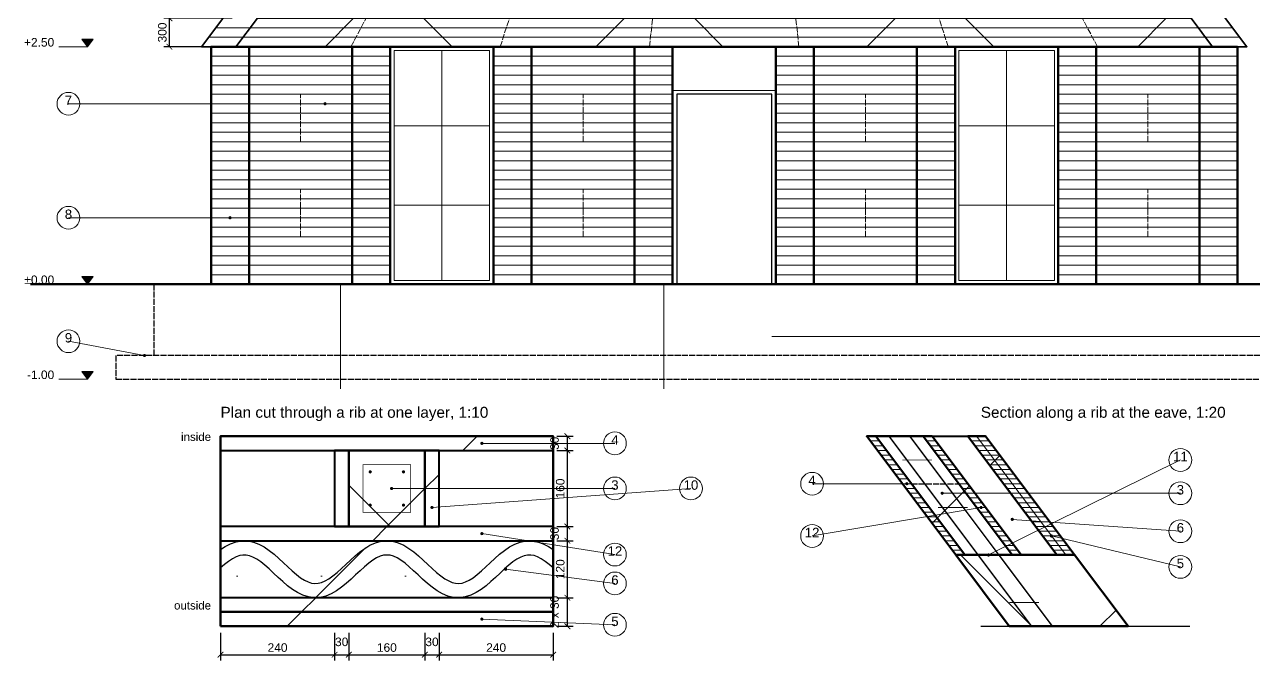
# Model space of a CAD drawing. Header units: millimetres. Extents: x 0 to 157872, y -2 to 14466.
# Drawn here: x 137281 to 150212, y 0 to 6694 of the extents above; entities that cross this region are included whole.
import ezdxf
from ezdxf.enums import TextEntityAlignment as Align

# ---------------------------------------------------------------- set-up
doc = ezdxf.new("R2010")
doc.units = ezdxf.units.MM
doc.linetypes.add('DASHED', pattern=[1.524, 1.27, -0.254])
for name, color, linetype, lineweight in [('ANNOTATION', 4, 'CONTINUOUS', 18), ('BACKGROUND', 9, 'CONTINUOUS', 13), ('DIMS', 3, 'CONTINUOUS', 18), ('HATCH-CAST', 7, 'CONTINUOUS', 9), ('HATCH-EARTH', 8, 'CONTINUOUS', 9), ('HATCH-INSULATION', 7, 'Continuous', 9), ('HATCH-PRINTED', 7, 'CONTINUOUS', 9), ('HIDDEN-AXIS', 8, 'DASHED', 18), ('LINES', 7, 'CONTINUOUS', 25), ('OUTLINE-CUT', 7, 'CONTINUOUS', 50), ('OUTLINE-FINE', 7, 'CONTINUOUS', 25), ('PRINT-LAYERS', 7, 'CONTINUOUS', 9), ('PRINTED-BEAD', 7, 'CONTINUOUS', 25), ('REBAR', 1, 'CONTINUOUS', 0), ('TEXT', 7, 'CONTINUOUS', 18)]:
    doc.layers.add(name, color=color, linetype=linetype, lineweight=lineweight)
doc.styles.get("Standard").update_dxf_attribs({"font": 'arial.ttf'})
doc.dimstyles.new('PYR-1-50', dxfattribs={"dimscale": 50, "dimtxt": 1.8, "dimasz": 1.2, "dimexe": 1.2, "dimexo": 0.8, "dimgap": 0.6, "dimtad": 1, "dimdec": 0, "dimtxsty": 'Standard', "dimblk": 'ARCHTICK', "dimcen": 2.5, "dimclrd": 3, "dimclre": 3, "dimclrt": 7, "dimazin": 3, "dimtfac": 1, "dimtmove": 0, "dimatfit": 3})
pattern_1 = [(45, (0, 0), (-1425.35, 1425.35), []), (135, (0, 0), (-1425.35, -1425.35), [])]
pattern_2 = [(0, (0, 0), (442.9134, 885.827), [0, -885.827])]
pattern_3 = [(45, (0, 0), (-1425.35, 1425.35), [])]

# ---------------------------------------------------------------- blocks, each defined once
blk = doc.blocks.new('_ARCHTICK')
at = {"color": 0, "linetype": 'BYBLOCK', "const_width": 0.15}
blk.add_lwpolyline([(-0.5, -0.5), (0.5, 0.5)], dxfattribs=at)

msp = doc.modelspace()

# ---------------------------------------------------------------- hatches: boundary and pattern name
at = {"layer": 'ANNOTATION', "ltscale": 50}
h = msp.add_hatch(color=7, dxfattribs=at)
h.dxf.hatch_style = 1
h.paths.add_polyline_path([(137943.2, 6460), (137883.2, 6540), (138003.2, 6540)])
h = msp.add_hatch(color=7, dxfattribs=at)
h.dxf.hatch_style = 1
edge = h.paths.add_edge_path()
edge.add_arc((140443.2, 5860), 17.5, 0, 360)
h = msp.add_hatch(color=7, dxfattribs=at)
h.dxf.hatch_style = 1
edge = h.paths.add_edge_path()
edge.add_arc((139443.2, 4660), 17.5, 0, 360)
h = msp.add_hatch(color=7, dxfattribs=at)
h.dxf.hatch_style = 1
h.paths.add_polyline_path([(137943.2, 3960), (137883.2, 4040), (138003.2, 4040)])
h = msp.add_hatch(color=7, dxfattribs=at)
h.dxf.hatch_style = 1
edge = h.paths.add_edge_path()
edge.add_arc((138543.2, 3210), 17.5, 0, 360)
h = msp.add_hatch(color=7, dxfattribs=at)
h.dxf.hatch_style = 1
h.paths.add_polyline_path([(137943.2, 2960), (137883.2, 3040), (138003.2, 3040)])
h = msp.add_hatch(color=7, dxfattribs=at)
h.dxf.hatch_style = 1
edge = h.paths.add_edge_path()
edge.add_arc((142093.2, 2285), 17.5, 0, 360)
h = msp.add_hatch(color=7, dxfattribs=at)
h.dxf.hatch_style = 1
edge = h.paths.add_edge_path()
edge.add_arc((141143.2, 1810), 17.5, 0, 360)
h = msp.add_hatch(color=7, dxfattribs=at)
h.dxf.hatch_style = 1
edge = h.paths.add_edge_path()
edge.add_arc((146565, 1860), 17.5, 0, 360)
h = msp.add_hatch(color=7, dxfattribs=at)
h.dxf.hatch_style = 1
edge = h.paths.add_edge_path()
edge.add_arc((146936.9, 1760), 17.5, 0, 360)
h = msp.add_hatch(color=7, dxfattribs=at)
h.dxf.hatch_style = 1
edge = h.paths.add_edge_path()
edge.add_arc((141568.2, 1610), 17.5, 0, 360)
h = msp.add_hatch(color=7, dxfattribs=at)
h.dxf.hatch_style = 1
edge = h.paths.add_edge_path()
edge.add_arc((147346.3, 1610), 17.5, 0, 360)
h = msp.add_hatch(color=7, dxfattribs=at)
h.dxf.hatch_style = 1
edge = h.paths.add_edge_path()
edge.add_arc((147674.4, 1485), 17.5, 0, 360)
h = msp.add_hatch(color=7, dxfattribs=at)
h.dxf.hatch_style = 1
edge = h.paths.add_edge_path()
edge.add_arc((142093.2, 1335), 17.5, 0, 360)
h = msp.add_hatch(color=7, dxfattribs=at)
h.dxf.hatch_style = 1
edge = h.paths.add_edge_path()
edge.add_arc((148086.9, 1310), 17.5, 0, 360)
h = msp.add_hatch(color=7, dxfattribs=at)
h.dxf.hatch_style = 1
edge = h.paths.add_edge_path()
edge.add_arc((147424.4, 1110), 17.5, 0, 360)
h = msp.add_hatch(color=7, dxfattribs=at)
h.dxf.hatch_style = 1
edge = h.paths.add_edge_path()
edge.add_arc((142343.2, 960), 17.5, 0, 360)
h = msp.add_hatch(color=7, dxfattribs=at)
h.dxf.hatch_style = 1
edge = h.paths.add_edge_path()
edge.add_arc((142093.2, 435), 17.5, 0, 360)
at = {"layer": 'HATCH-CAST', "ltscale": 50}
h = msp.add_hatch(dxfattribs=at)
h.set_pattern_fill('ANSI37', scale=25.19685)
h.set_pattern_definition(pattern_1)
h.paths.add_polyline_path([(139505.7, 6460), (139730.7, 6760), (149555.7, 6760), (149780.7, 6460)])
h = msp.add_hatch(dxfattribs=at)
h.set_pattern_fill('ANSI37', scale=25.19685)
h.set_pattern_definition(pattern_1)
h.paths.add_polyline_path([(147174.4, 1110), (146236.9, 2360), (146736.9, 2360), (147674.4, 1110)])
h = msp.add_hatch(dxfattribs=at)
h.set_pattern_fill('ANSI37', scale=25.19685)
h.set_pattern_definition(pattern_1)
h.paths.add_polyline_path([(141493.2, 2210), (141493.2, 1410), (140693.2, 1410), (140693.2, 2210)])
h = msp.add_hatch(dxfattribs=at)
h.set_pattern_fill('ANSI37', scale=25.19685)
h.set_pattern_definition(pattern_1)
h.paths.add_polyline_path([(147080.7, 1110), (147174.4, 1110), (147674.4, 1110), (148330.7, 1110), (148893.2, 360), (147643.2, 360)])
at = {"layer": 'HATCH-EARTH', "ltscale": 50}
h = msp.add_hatch(dxfattribs=at)
h.set_pattern_fill('EARTH', scale=37.795276)
h.set_pattern_definition([(0, (0, 0), (9070.87, 9070.87), [9070.9, -9070.9]), (0, (0, 3402), (9070.87, 9070.87), [9070.9, -9070.9]), (0, (0, 6803), (9070.87, 9070.87), [9070.9, -9070.9]), (90, (1134, 7937), (-9070.87, 9070.87), [9070.9, -9070.9]), (90, (4535, 7937), (-9070.87, 9070.87), [9070.9, -9070.9]), (90, (7937, 7937), (-9070.87, 9070.87), [9070.9, -9070.9])])
h.paths.add_polyline_path([(151943.2, 2860), (137343.2, 2860), (137343.2, 3960), (139243.2, 3960), (139643.2, 3960), (140728.9, 3960), (141128.9, 3960), (142214.6, 3960), (142614.6, 3960), (143700.3, 3960), (144100.3, 3960), (144143.2, 3960), (145143.2, 3960), (145186, 3960), (145586, 3960), (146671.7, 3960), (147071.7, 3960), (148157.4, 3960), (148557.4, 3960), (149643.2, 3960), (150043.2, 3960), (151943.2, 3960)])
at = {"layer": 'HATCH-INSULATION', "ltscale": 50}
h = msp.add_hatch(dxfattribs=at)
h.set_pattern_fill('DOTS', scale=23.622047)
h.set_pattern_definition(pattern_2)
h.paths.add_polyline_path([(147205.7, 2360), (148143.2, 1110), (147768.2, 1110), (146830.7, 2360)])
h = msp.add_hatch(dxfattribs=at)
h.set_pattern_fill('DOTS', scale=23.622047)
h.set_pattern_definition(pattern_2)
h.paths.add_polyline_path([(140482.7, 859.3), (140442.5, 836.2), (140405, 820.7), (140369.8, 812.3), (140336.1, 810.5), (140301.9, 815), (140265.9, 826.3), (140227.1, 845), (140185.9, 871.1), (140142.7, 903.9), (140097.8, 942.2), (140051.7, 984.5), (140004.4, 1028.9), (139956, 1073.9), (139906.3, 1117.6), (139855.2, 1158.3), (139802.2, 1194.4), (139746.9, 1224.4), (139688.9, 1246.3), (139628.6, 1258.4), (139567.3, 1259.3), (139506.8, 1248.9), (139448.4, 1228.4), (139392.6, 1199.6), (139343.2, 1166.9), (139343.2, 1260), (141089.7, 1260), (141032.1, 1254.6), (140972.6, 1238.2), (140915.8, 1212.7), (140861.5, 1179.9), (140809.4, 1141.6), (140758.9, 1099.4), (140709.8, 1055), (140661.9, 1010), (140615.1, 966.3), (140569.4, 925.5), (140525.2, 889.4)])
h = msp.add_hatch(dxfattribs=at)
h.set_pattern_fill('DOTS', scale=23.622047)
h.set_pattern_definition(pattern_2)
h.paths.add_polyline_path([(142181.9, 1028.9), (142134.6, 984.5), (142088.5, 942.2), (142043.6, 903.9), (142000.4, 871.1), (141959.2, 845), (141920.5, 826.3), (141884.4, 815), (141850.2, 810.5), (141816.5, 812.3), (141781.3, 820.7), (141743.8, 836.2), (141703.6, 859.3), (141661.1, 889.4), (141616.9, 925.5), (141571.2, 966.3), (141524.4, 1010), (141476.5, 1055), (141427.4, 1099.4), (141376.9, 1141.6), (141324.8, 1179.9), (141270.5, 1212.7), (141213.7, 1238.2), (141154.2, 1254.6), (141096.6, 1260), (142843.2, 1260), (142843.2, 1166.9), (142793.7, 1199.6), (142737.9, 1228.4), (142679.5, 1248.9), (142619, 1259.3), (142557.7, 1258.4), (142497.4, 1246.3), (142439.4, 1224.4), (142384.1, 1194.4), (142331.1, 1158.3), (142280, 1117.6), (142230.3, 1073.9)])
h = msp.add_hatch(dxfattribs=at)
h.set_pattern_fill('DOTS', scale=23.622047)
h.set_pattern_definition(pattern_2)
h.paths.add_polyline_path([(139810, 1002.5), (139855.3, 962.6), (139901.9, 919.3), (139949.6, 874.5), (139998.5, 829.8), (140048.6, 787), (140100.4, 747.8), (140154.2, 713.7), (140210.5, 686.5), (140269.4, 668), (140329.7, 660), (139343.2, 660), (139343.2, 973.5), (139383.4, 1008.4), (139427, 1042.5), (139468.7, 1070.1), (139507.9, 1090.4), (139544.5, 1103.2), (139579, 1109.1), (139612.7, 1108.6), (139647.4, 1101.7), (139684.4, 1087.7), (139724.1, 1066.2), (139766.1, 1037.5)])
h = msp.add_hatch(dxfattribs=at)
h.set_pattern_fill('DOTS', scale=23.622047)
h.set_pattern_definition(pattern_2)
h.paths.add_polyline_path([(140985.5, 1079.5), (141023.7, 1096.7), (141059.2, 1106.5), (141093.2, 1109.7), (141127.1, 1106.5), (141162.6, 1096.7), (141200.8, 1079.5), (141241.5, 1055), (141284.4, 1023.5), (141328.9, 986.2), (141374.8, 944.7), (141421.9, 900.5), (141470.1, 855.5), (141519.4, 811.5), (141570.2, 770), (141622.7, 732.7), (141677.5, 701.3), (141735, 677.5), (141794.8, 663.2), (141854.8, 660), (140331.5, 660), (140391.5, 663.2), (140451.3, 677.5), (140508.8, 701.3), (140563.6, 732.7), (140616.1, 770), (140666.9, 811.5), (140716.2, 855.5), (140764.4, 900.5), (140811.5, 944.7), (140857.4, 986.2), (140901.9, 1023.5), (140944.8, 1055)])
h = msp.add_hatch(dxfattribs=at)
h.set_pattern_fill('DOTS', scale=23.622047)
h.set_pattern_definition(pattern_2)
h.paths.add_polyline_path([(142462.2, 1066.2), (142501.9, 1087.7), (142538.9, 1101.7), (142573.6, 1108.6), (142607.3, 1109.1), (142641.8, 1103.2), (142678.4, 1090.4), (142717.6, 1070.1), (142759.3, 1042.5), (142802.9, 1008.4), (142843.2, 973.5), (142843.2, 660), (141856.6, 660), (141916.9, 668), (141975.9, 686.5), (142032.1, 713.7), (142085.9, 747.8), (142137.7, 787), (142187.8, 829.8), (142236.7, 874.5), (142284.4, 919.3), (142331, 962.6), (142376.3, 1002.5), (142420.2, 1037.5)])
at = {"layer": 'HATCH-PRINTED', "ltscale": 50}
h = msp.add_hatch(dxfattribs=at)
h.set_pattern_fill('ANSI31', scale=25.19685)
h.set_pattern_definition(pattern_3)
h.paths.add_polyline_path([(139343.2, 2210), (139343.2, 2360), (142843.2, 2360), (142843.2, 2210), (141643.2, 2210), (141493.2, 2210), (140693.2, 2210), (140543.2, 2210)])
h = msp.add_hatch(dxfattribs=at)
h.set_pattern_fill('ANSI31', scale=25.19685)
h.set_pattern_definition(pattern_3)
h.paths.add_polyline_path([(146143.2, 2360), (146236.9, 2360), (147174.4, 1110), (147080.7, 1110)])
h = msp.add_hatch(dxfattribs=at)
h.set_pattern_fill('ANSI31', scale=25.19685)
h.set_pattern_definition(pattern_3)
h.paths.add_polyline_path([(147674.4, 1110), (146736.9, 2360), (146830.7, 2360), (147768.2, 1110)])
h = msp.add_hatch(dxfattribs=at)
h.set_pattern_fill('ANSI31', scale=25.19685)
h.set_pattern_definition(pattern_3)
h.paths.add_polyline_path([(148330.7, 1110), (148143.2, 1110), (147205.7, 2360), (147393.2, 2360)])
h = msp.add_hatch(dxfattribs=at)
h.set_pattern_fill('ANSI31', scale=25.19685)
h.set_pattern_definition(pattern_3)
h.paths.add_polyline_path([(140543.2, 1410), (140543.2, 2210), (140693.2, 2210), (140693.2, 1410)])
h = msp.add_hatch(dxfattribs=at)
h.set_pattern_fill('ANSI31', scale=25.19685)
h.set_pattern_definition(pattern_3)
h.paths.add_polyline_path([(141493.2, 1410), (141493.2, 2210), (141643.2, 2210), (141643.2, 1410)])
h = msp.add_hatch(dxfattribs=at)
h.set_pattern_fill('ANSI31', scale=25.19685)
h.set_pattern_definition(pattern_3)
h.paths.add_polyline_path([(140543.2, 1410), (140693.2, 1410), (141493.2, 1410), (141643.2, 1410), (142843.2, 1410), (142843.2, 1260), (139343.2, 1260), (139343.2, 1410)])
h = msp.add_hatch(dxfattribs=at)
h.set_pattern_fill('ANSI31', scale=25.19685)
h.set_pattern_definition(pattern_3)
h.paths.add_polyline_path([(140097.8, 942.2), (140142.7, 903.9), (140185.9, 871.1), (140227.1, 845), (140265.9, 826.3), (140301.9, 815), (140336.1, 810.5), (140369.8, 812.3), (140405, 820.7), (140442.5, 836.2), (140482.7, 859.3), (140525.2, 889.4), (140569.4, 925.5), (140615.1, 966.3), (140661.9, 1010), (140709.8, 1055), (140758.9, 1099.4), (140809.4, 1141.6), (140861.5, 1179.9), (140915.8, 1212.7), (140972.6, 1238.2), (141032.1, 1254.6), (141089.7, 1260), (141096.6, 1260), (141154.2, 1254.6), (141213.7, 1238.2), (141270.5, 1212.7), (141324.8, 1179.9), (141376.9, 1141.6), (141427.4, 1099.4), (141476.5, 1055), (141524.4, 1010), (141571.2, 966.3), (141616.9, 925.5), (141661.1, 889.4), (141703.6, 859.3), (141743.8, 836.2), (141781.3, 820.7), (141816.5, 812.3), (141850.2, 810.5), (141884.4, 815), (141920.5, 826.3), (141959.2, 845), (142000.4, 871.1), (142043.6, 903.9), (142088.5, 942.2), (142134.6, 984.5), (142181.9, 1028.9), (142230.3, 1073.9), (142280, 1117.6), (142331.1, 1158.3), (142384.1, 1194.4), (142439.4, 1224.4), (142497.4, 1246.3), (142557.7, 1258.4), (142619, 1259.3), (142679.5, 1248.9), (142737.9, 1228.4), (142793.7, 1199.6), (142843.2, 1166.9), (142843.2, 973.5), (142802.9, 1008.4), (142759.3, 1042.5), (142717.6, 1070.1), (142678.4, 1090.4), (142641.8, 1103.2), (142607.3, 1109.1), (142573.6, 1108.6), (142538.9, 1101.7), (142501.9, 1087.7), (142462.2, 1066.2), (142420.2, 1037.5), (142376.3, 1002.5), (142331, 962.6), (142284.4, 919.3), (142236.7, 874.5), (142187.8, 829.8), (142137.7, 787), (142085.9, 747.8), (142032.1, 713.7), (141975.9, 686.5), (141916.9, 668), (141856.6, 660), (141854.8, 660), (141794.8, 663.2), (141735, 677.5), (141677.5, 701.3), (141622.7, 732.7), (141570.2, 770), (141519.4, 811.5), (141470.1, 855.5), (141421.9, 900.5), (141374.8, 944.7), (141328.9, 986.2), (141284.4, 1023.5), (141241.5, 1055), (141200.8, 1079.5), (141162.6, 1096.7), (141127.1, 1106.5), (141093.2, 1109.7), (141059.2, 1106.5), (141023.7, 1096.7), (140985.5, 1079.5), (140944.8, 1055), (140901.9, 1023.5), (140857.4, 986.2), (140811.5, 944.7), (140764.4, 900.5), (140716.2, 855.5), (140666.9, 811.5), (140616.1, 770), (140563.6, 732.7), (140508.8, 701.3), (140451.3, 677.5), (140391.5, 663.2), (140331.5, 660), (140329.7, 660), (140269.4, 668), (140210.5, 686.5), (140154.2, 713.7), (140100.4, 747.8), (140048.6, 787), (139998.5, 829.8), (139949.6, 874.5), (139901.9, 919.3), (139855.3, 962.6), (139810, 1002.5), (139766.1, 1037.5), (139724.1, 1066.2), (139684.4, 1087.7), (139647.4, 1101.7), (139612.7, 1108.6), (139579, 1109.1), (139544.5, 1103.2), (139507.9, 1090.4), (139468.7, 1070.1), (139427, 1042.5), (139383.4, 1008.4), (139343.2, 973.5), (139343.2, 1166.9), (139392.6, 1199.6), (139448.4, 1228.4), (139506.8, 1248.9), (139567.3, 1259.3), (139628.6, 1258.4), (139688.9, 1246.3), (139746.9, 1224.4), (139802.2, 1194.4), (139855.2, 1158.3), (139906.3, 1117.6), (139956, 1073.9), (140004.4, 1028.9), (140051.7, 984.5)])
h = msp.add_hatch(dxfattribs=at)
h.set_pattern_fill('ANSI31', scale=25.19685)
h.set_pattern_definition(pattern_3)
h.paths.add_polyline_path([(142843.2, 510), (139343.2, 510), (139343.2, 660), (142843.2, 660)])
h = msp.add_hatch(dxfattribs=at)
h.set_pattern_fill('ANSI31', scale=25.19685)
h.set_pattern_definition(pattern_3)
h.paths.add_polyline_path([(142843.2, 510), (142843.2, 360), (139343.2, 360), (139343.2, 510)])
at = {"layer": 'REBAR', "ltscale": 50}
h = msp.add_hatch(color=7, dxfattribs=at)
h.dxf.hatch_style = 1
edge = h.paths.add_edge_path()
edge.add_arc((140918.2, 1985), 17.5, 0, 360)
h = msp.add_hatch(color=7, dxfattribs=at)
h.dxf.hatch_style = 1
edge = h.paths.add_edge_path()
edge.add_arc((141268.2, 1985), 17.5, 0, 360)
h = msp.add_hatch(color=7, dxfattribs=at)
h.dxf.hatch_style = 1
edge = h.paths.add_edge_path()
edge.add_arc((140918.2, 1635), 17.5, 0, 360)
h = msp.add_hatch(color=7, dxfattribs=at)
h.dxf.hatch_style = 1
edge = h.paths.add_edge_path()
edge.add_arc((141268.2, 1635), 17.5, 0, 360)

# ---------------------------------------------------------------- linework, layer by layer
at = {"layer": 'ANNOTATION', "lineweight": 9, "ltscale": 50}
for points in [[(137943.2, 6460), (138003.2, 6540), (137883.2, 6540)], [(137943.2, 3960), (138003.2, 4040), (137883.2, 4040)], [(137943.2, 2960), (138003.2, 3040), (137883.2, 3040)]]:
    msp.add_lwpolyline(points, close=True, dxfattribs=at)
at = {"layer": 'ANNOTATION', "lineweight": 20, "ltscale": 50}
for points in [[(137943.2, 6460), (137643.2, 6460)], [(137743.2, 5860), (140443.2, 5860)], [(137743.2, 4660), (139443.2, 4660)], [(137943.2, 3960), (137643.2, 3960)], [(137743.2, 3360), (138543.2, 3210)], [(137943.2, 2960), (137643.2, 2960)], [(143493.2, 2285), (142093.2, 2285)], [(149443.2, 2110), (147424.4, 1110)], [(145568.2, 1860), (146565.1, 1860)], [(143493.2, 1810), (141143.2, 1810)], [(144293.2, 1810), (141568.2, 1610)], [(149443.2, 1760), (146937, 1760)], [(145568.2, 1310), (147346.3, 1610)], [(149443.2, 1360), (147674.4, 1485)], [(143493.2, 1115), (142093.2, 1335)], [(149443.2, 985), (148087, 1310)], [(143493.2, 810), (142343.2, 960)], [(143493.2, 375), (142093.2, 435)]]:
    msp.add_lwpolyline(points, dxfattribs=at)
at = {"layer": 'ANNOTATION', "lineweight": 18, "ltscale": 50}
for centre in [(137743.2, 5860), (137743.2, 4660), (137743.2, 3360), (143493.2, 2285), (149443.2, 2110), (145568.2, 1860), (143493.2, 1810), (144293.2, 1810), (149443.2, 1760), (145568.2, 1310), (149443.2, 1360), (143493.2, 1115), (149443.2, 985), (143493.2, 810), (143493.2, 375)]:
    msp.add_circle(centre, 120, dxfattribs=at)
at = {"layer": 'BACKGROUND', "lineweight": 20, "ltscale": 50}
for points in [[(141671.8, 4000), (141671.8, 6420)], [(147614.6, 4000), (147614.6, 6420)]]:
    msp.add_lwpolyline(points, dxfattribs=at)
at = {"layer": 'BACKGROUND', "lineweight": 15, "ltscale": 50}
for points in [[(141168.9, 5626.7), (142174.6, 5626.7)], [(147111.8, 5626.7), (148117.5, 5626.7)], [(141168.9, 4793.3), (142174.6, 4793.3)], [(147111.8, 4793.3), (148117.5, 4793.3)]]:
    msp.add_lwpolyline(points, dxfattribs=at)
at = {"layer": 'HIDDEN-AXIS', "linetype": 'DASHED', "lineweight": 9, "ltscale": 50}
for points in [[(140714.6, 6460), (141116.4, 7210)], [(142286.1, 6460), (142527.1, 7210)], [(143857.5, 6460), (143937.8, 7210)], [(145428.9, 6460), (145348.6, 7210)], [(147000.3, 6460), (146759.3, 7210)], [(148571.8, 6460), (148170, 7210)], [(139643.2, 5960), (140728.9, 5960)], [(140186.1, 5460), (140186.1, 5960)], [(142614.6, 5960), (143700.3, 5960)], [(143157.5, 5460), (143157.5, 5960)], [(145586.1, 5960), (146671.8, 5960)], [(146128.9, 5460), (146128.9, 5960)], [(148557.5, 5960), (149643.2, 5960)], [(149100.3, 5460), (149100.3, 5960)], [(139643.2, 5460), (140728.9, 5460)], [(142614.6, 5460), (143700.3, 5460)], [(145586.1, 5460), (146671.8, 5460)], [(148557.5, 5460), (149643.2, 5460)], [(139643.2, 4960), (140728.9, 4960)], [(140186.1, 4460), (140186.1, 4960)], [(142614.6, 4960), (143700.3, 4960)], [(143157.5, 4460), (143157.5, 4960)], [(145586.1, 4960), (146671.8, 4960)], [(146128.9, 4460), (146128.9, 4960)], [(148557.5, 4960), (149643.2, 4960)], [(149100.3, 4460), (149100.3, 4960)], [(139643.2, 4460), (140728.9, 4460)], [(142614.6, 4460), (143700.3, 4460)], [(145586.1, 4460), (146671.8, 4460)], [(148557.5, 4460), (149643.2, 4460)]]:
    msp.add_lwpolyline(points, dxfattribs=at)
at = {"layer": 'HIDDEN-AXIS', "linetype": 'DASHED', "lineweight": 25, "ltscale": 50}
for points in [[(138643.2, 3210), (138643.2, 3960)], [(138243.2, 2960), (151043.2, 2960), (151043.2, 3210), (138243.2, 3210), (138243.2, 2960)]]:
    msp.add_lwpolyline(points, dxfattribs=at)
at = {"layer": 'HIDDEN-AXIS', "linetype": 'DASHED', "lineweight": 30, "ltscale": 50}
msp.add_lwpolyline([(146612, 1860), (147112, 1860)], dxfattribs=at)
at = {"layer": 'LINES', "lineweight": 50, "ltscale": 50}
msp.add_lwpolyline([(137343.2, 3960), (151943.2, 3960)], dxfattribs=at)
at = {"layer": 'LINES', "lineweight": 15, "ltscale": 50}
msp.add_lwpolyline([(148237, 1110), (147299.4, 2360)], dxfattribs=at)
at = {"layer": 'LINES', "lineweight": 30, "ltscale": 50}
msp.add_lwpolyline([(147343.2, 360), (149543.2, 360)], dxfattribs=at)
at = {"layer": 'OUTLINE-CUT', "lineweight": 50, "ltscale": 50}
for points in [[(139243.2, 3960), (150043.2, 3960), (150043.2, 6460), (139243.2, 6460)], [(139243.2, 3960), (139643.2, 3960), (139643.2, 6460), (139243.2, 6460)], [(140728.9, 3960), (141128.9, 3960), (141128.9, 6460), (140728.9, 6460)], [(142214.6, 3960), (142614.6, 3960), (142614.6, 6460), (142214.6, 6460)], [(143700.3, 3960), (144100.3, 3960), (144100.3, 6460), (143700.3, 6460)], [(145186.1, 3960), (145586.1, 3960), (145586.1, 6460), (145186.1, 6460)], [(146671.8, 3960), (147071.8, 3960), (147071.8, 6460), (146671.8, 6460)], [(148157.5, 3960), (148557.5, 3960), (148557.5, 6460), (148157.5, 6460)], [(149643.2, 3960), (150043.2, 3960), (150043.2, 6460), (149643.2, 6460)], [(139343.2, 360), (142843.2, 360), (142843.2, 2360), (139343.2, 2360)], [(147080.7, 1110), (146143.2, 2360), (146237, 2360), (147174.4, 1110)], [(147174.4, 1110), (146237, 2360), (146737, 2360), (147674.4, 1110)], [(147674.4, 1110), (146737, 2360), (146830.7, 2360), (147768.2, 1110)], [(148143.2, 1110), (147205.7, 2360), (147393.2, 2360), (148330.7, 1110)], [(140693.2, 1410), (141493.2, 1410), (141493.2, 2210), (140693.2, 2210)], [(147643.2, 360), (147080.7, 1110), (148330.7, 1110), (148893.2, 360)]]:
    msp.add_lwpolyline(points, close=True, dxfattribs=at)
at = {"layer": 'OUTLINE-CUT', "lineweight": 40, "ltscale": 50}
for points in [[(139343.2, 2210), (142843.2, 2210), (142843.2, 2360), (139343.2, 2360)], [(147768.2, 1110), (146830.7, 2360), (147205.7, 2360), (148143.2, 1110)], [(140543.2, 1410), (140693.2, 1410), (140693.2, 2210), (140543.2, 2210)], [(141493.2, 1410), (141643.2, 1410), (141643.2, 2210), (141493.2, 2210)], [(139343.2, 1260), (142843.2, 1260), (142843.2, 1410), (139343.2, 1410)], [(139343.2, 510), (142843.2, 510), (142843.2, 660), (139343.2, 660)], [(139343.2, 360), (142843.2, 360), (142843.2, 510), (139343.2, 510)]]:
    msp.add_lwpolyline(points, close=True, dxfattribs=at)
at = {"layer": 'OUTLINE-FINE', "lineweight": 35, "ltscale": 50}
for points in [[(139143.2, 6460), (150143.2, 6460), (145643.2, 12460), (143643.2, 12460)], [(139505.7, 6460), (149780.7, 6460), (149555.7, 6760), (139730.7, 6760)], [(141128.9, 3960), (142214.6, 3960), (142214.6, 6460), (141128.9, 6460)], [(147071.8, 3960), (148157.5, 3960), (148157.5, 6460), (147071.8, 6460)]]:
    msp.add_lwpolyline(points, close=True, dxfattribs=at)
at = {"layer": 'OUTLINE-FINE', "lineweight": 15, "ltscale": 50}
for points in [[(141168.9, 4000), (142174.6, 4000), (142174.6, 6420), (141168.9, 6420)], [(147111.8, 4000), (148117.5, 4000), (148117.5, 6420), (147111.8, 6420)], [(144103.2, 3960), (145183.2, 3960), (145183.2, 6000), (144103.2, 6000)]]:
    msp.add_lwpolyline(points, close=True, dxfattribs=at)
at = {"layer": 'OUTLINE-FINE', "lineweight": 30, "ltscale": 50}
msp.add_lwpolyline([(144143.2, 3960), (145143.2, 3960), (145143.2, 5960), (144143.2, 5960)], close=True, dxfattribs=at)
at = {"layer": 'PRINT-LAYERS', "lineweight": 5, "ltscale": 50}
for points in [[(139293.2, 6660), (149993.2, 6660)], [(139218.2, 6560), (150068.2, 6560)], [(139243.2, 6360), (139643.2, 6360)], [(139643.2, 6360), (140728.9, 6360)], [(140728.9, 6360), (141128.9, 6360)], [(142214.6, 6360), (142614.6, 6360)], [(142614.6, 6360), (143700.3, 6360)], [(143700.3, 6360), (144100.3, 6360)], [(145186.1, 6360), (145586.1, 6360)], [(145586.1, 6360), (146671.8, 6360)], [(146671.8, 6360), (147071.8, 6360)], [(148157.5, 6360), (148557.5, 6360)], [(148557.5, 6360), (149643.2, 6360)], [(149643.2, 6360), (150043.2, 6360)], [(139243.2, 6260), (139643.2, 6260)], [(139643.2, 6260), (140728.9, 6260)], [(140728.9, 6260), (141128.9, 6260)], [(142214.6, 6260), (142614.6, 6260)], [(142614.6, 6260), (143700.3, 6260)], [(143700.3, 6260), (144100.3, 6260)], [(145186.1, 6260), (145586.1, 6260)], [(145586.1, 6260), (146671.8, 6260)], [(146671.8, 6260), (147071.8, 6260)], [(148157.5, 6260), (148557.5, 6260)], [(148557.5, 6260), (149643.2, 6260)], [(149643.2, 6260), (150043.2, 6260)], [(139243.2, 6160), (139643.2, 6160)], [(139643.2, 6160), (140728.9, 6160)], [(140728.9, 6160), (141128.9, 6160)], [(142214.6, 6160), (142614.6, 6160)], [(142614.6, 6160), (143700.3, 6160)], [(143700.3, 6160), (144100.3, 6160)], [(145186.1, 6160), (145586.1, 6160)], [(145586.1, 6160), (146671.8, 6160)], [(146671.8, 6160), (147071.8, 6160)], [(148157.5, 6160), (148557.5, 6160)], [(148557.5, 6160), (149643.2, 6160)], [(149643.2, 6160), (150043.2, 6160)], [(139243.2, 6060), (139643.2, 6060)], [(139243.2, 5960), (139643.2, 5960)], [(139643.2, 6060), (140728.9, 6060)], [(139643.2, 5960), (140728.9, 5960)], [(140728.9, 6060), (141128.9, 6060)], [(140728.9, 5960), (141128.9, 5960)], [(142214.6, 6060), (142614.6, 6060)], [(142214.6, 5960), (142614.6, 5960)], [(142614.6, 6060), (143700.3, 6060)], [(142614.6, 5960), (143700.3, 5960)], [(143700.3, 6060), (144100.3, 6060)], [(143700.3, 5960), (144100.3, 5960)], [(145186.1, 6060), (145586.1, 6060)], [(145186.1, 5960), (145586.1, 5960)], [(145586.1, 6060), (146671.8, 6060)], [(145586.1, 5960), (146671.8, 5960)], [(146671.8, 6060), (147071.8, 6060)], [(146671.8, 5960), (147071.8, 5960)], [(148157.5, 6060), (148557.5, 6060)], [(148157.5, 5960), (148557.5, 5960)], [(148557.5, 6060), (149643.2, 6060)], [(148557.5, 5960), (149643.2, 5960)], [(149643.2, 6060), (150043.2, 6060)], [(149643.2, 5960), (150043.2, 5960)], [(139243.2, 5860), (139643.2, 5860)], [(139643.2, 5860), (140728.9, 5860)], [(140728.9, 5860), (141128.9, 5860)], [(142214.6, 5860), (142614.6, 5860)], [(142614.6, 5860), (143700.3, 5860)], [(143700.3, 5860), (144100.3, 5860)], [(145186.1, 5860), (145586.1, 5860)], [(145586.1, 5860), (146671.8, 5860)], [(146671.8, 5860), (147071.8, 5860)], [(148157.5, 5860), (148557.5, 5860)], [(148557.5, 5860), (149643.2, 5860)], [(149643.2, 5860), (150043.2, 5860)], [(139243.2, 5760), (139643.2, 5760)], [(139643.2, 5760), (140728.9, 5760)], [(140728.9, 5760), (141128.9, 5760)], [(142214.6, 5760), (142614.6, 5760)], [(142614.6, 5760), (143700.3, 5760)], [(143700.3, 5760), (144100.3, 5760)], [(145186.1, 5760), (145586.1, 5760)], [(145586.1, 5760), (146671.8, 5760)], [(146671.8, 5760), (147071.8, 5760)], [(148157.5, 5760), (148557.5, 5760)], [(148557.5, 5760), (149643.2, 5760)], [(149643.2, 5760), (150043.2, 5760)], [(139243.2, 5660), (139643.2, 5660)], [(139643.2, 5660), (140728.9, 5660)], [(140728.9, 5660), (141128.9, 5660)], [(142214.6, 5660), (142614.6, 5660)], [(142614.6, 5660), (143700.3, 5660)], [(143700.3, 5660), (144100.3, 5660)], [(145186.1, 5660), (145586.1, 5660)], [(145586.1, 5660), (146671.8, 5660)], [(146671.8, 5660), (147071.8, 5660)], [(148157.5, 5660), (148557.5, 5660)], [(148557.5, 5660), (149643.2, 5660)], [(149643.2, 5660), (150043.2, 5660)], [(139243.2, 5560), (139643.2, 5560)], [(139243.2, 5460), (139643.2, 5460)], [(139643.2, 5560), (140728.9, 5560)], [(139643.2, 5460), (140728.9, 5460)], [(140728.9, 5560), (141128.9, 5560)], [(140728.9, 5460), (141128.9, 5460)], [(142214.6, 5560), (142614.6, 5560)], [(142214.6, 5460), (142614.6, 5460)], [(142614.6, 5560), (143700.3, 5560)], [(142614.6, 5460), (143700.3, 5460)], [(143700.3, 5560), (144100.3, 5560)], [(143700.3, 5460), (144100.3, 5460)], [(145186.1, 5560), (145586.1, 5560)], [(145186.1, 5460), (145586.1, 5460)], [(145586.1, 5560), (146671.8, 5560)], [(145586.1, 5460), (146671.8, 5460)], [(146671.8, 5560), (147071.8, 5560)], [(146671.8, 5460), (147071.8, 5460)], [(148157.5, 5560), (148557.5, 5560)], [(148157.5, 5460), (148557.5, 5460)], [(148557.5, 5560), (149643.2, 5560)], [(148557.5, 5460), (149643.2, 5460)], [(149643.2, 5560), (150043.2, 5560)], [(149643.2, 5460), (150043.2, 5460)], [(139243.2, 5360), (139643.2, 5360)], [(139643.2, 5360), (140728.9, 5360)], [(140728.9, 5360), (141128.9, 5360)], [(142214.6, 5360), (142614.6, 5360)], [(142614.6, 5360), (143700.3, 5360)], [(143700.3, 5360), (144100.3, 5360)], [(145186.1, 5360), (145586.1, 5360)], [(145586.1, 5360), (146671.8, 5360)], [(146671.8, 5360), (147071.8, 5360)], [(148157.5, 5360), (148557.5, 5360)], [(148557.5, 5360), (149643.2, 5360)], [(149643.2, 5360), (150043.2, 5360)], [(139243.2, 5260), (139643.2, 5260)], [(139643.2, 5260), (140728.9, 5260)], [(140728.9, 5260), (141128.9, 5260)], [(142214.6, 5260), (142614.6, 5260)], [(142614.6, 5260), (143700.3, 5260)], [(143700.3, 5260), (144100.3, 5260)], [(145186.1, 5260), (145586.1, 5260)], [(145586.1, 5260), (146671.8, 5260)], [(146671.8, 5260), (147071.8, 5260)], [(148157.5, 5260), (148557.5, 5260)], [(148557.5, 5260), (149643.2, 5260)], [(149643.2, 5260), (150043.2, 5260)], [(139243.2, 5160), (139643.2, 5160)], [(139243.2, 5060), (139643.2, 5060)], [(139643.2, 5160), (140728.9, 5160)], [(139643.2, 5060), (140728.9, 5060)], [(140728.9, 5160), (141128.9, 5160)], [(140728.9, 5060), (141128.9, 5060)], [(142214.6, 5160), (142614.6, 5160)], [(142214.6, 5060), (142614.6, 5060)], [(142614.6, 5160), (143700.3, 5160)], [(142614.6, 5060), (143700.3, 5060)], [(143700.3, 5160), (144100.3, 5160)], [(143700.3, 5060), (144100.3, 5060)], [(145186.1, 5160), (145586.1, 5160)], [(145186.1, 5060), (145586.1, 5060)], [(145586.1, 5160), (146671.8, 5160)], [(145586.1, 5060), (146671.8, 5060)], [(146671.8, 5160), (147071.8, 5160)], [(146671.8, 5060), (147071.8, 5060)], [(148157.5, 5160), (148557.5, 5160)], [(148157.5, 5060), (148557.5, 5060)], [(148557.5, 5160), (149643.2, 5160)], [(148557.5, 5060), (149643.2, 5060)], [(149643.2, 5160), (150043.2, 5160)], [(149643.2, 5060), (150043.2, 5060)], [(139243.2, 4960), (139643.2, 4960)], [(139643.2, 4960), (140728.9, 4960)], [(140728.9, 4960), (141128.9, 4960)], [(142214.6, 4960), (142614.6, 4960)], [(142614.6, 4960), (143700.3, 4960)], [(143700.3, 4960), (144100.3, 4960)], [(145186.1, 4960), (145586.1, 4960)], [(145586.1, 4960), (146671.8, 4960)], [(146671.8, 4960), (147071.8, 4960)], [(148157.5, 4960), (148557.5, 4960)], [(148557.5, 4960), (149643.2, 4960)], [(149643.2, 4960), (150043.2, 4960)], [(139243.2, 4860), (139643.2, 4860)], [(139643.2, 4860), (140728.9, 4860)], [(140728.9, 4860), (141128.9, 4860)], [(142214.6, 4860), (142614.6, 4860)], [(142614.6, 4860), (143700.3, 4860)], [(143700.3, 4860), (144100.3, 4860)], [(145186.1, 4860), (145586.1, 4860)], [(145586.1, 4860), (146671.8, 4860)], [(146671.8, 4860), (147071.8, 4860)], [(148157.5, 4860), (148557.5, 4860)], [(148557.5, 4860), (149643.2, 4860)], [(149643.2, 4860), (150043.2, 4860)], [(139243.2, 4760), (139643.2, 4760)], [(139243.2, 4660), (139643.2, 4660)], [(139643.2, 4760), (140728.9, 4760)], [(139643.2, 4660), (140728.9, 4660)], [(140728.9, 4760), (141128.9, 4760)], [(140728.9, 4660), (141128.9, 4660)], [(142214.6, 4760), (142614.6, 4760)], [(142214.6, 4660), (142614.6, 4660)], [(142614.6, 4760), (143700.3, 4760)], [(142614.6, 4660), (143700.3, 4660)], [(143700.3, 4760), (144100.3, 4760)], [(143700.3, 4660), (144100.3, 4660)], [(145186.1, 4760), (145586.1, 4760)], [(145186.1, 4660), (145586.1, 4660)], [(145586.1, 4760), (146671.8, 4760)], [(145586.1, 4660), (146671.8, 4660)], [(146671.8, 4760), (147071.8, 4760)], [(146671.8, 4660), (147071.8, 4660)], [(148157.5, 4760), (148557.5, 4760)], [(148157.5, 4660), (148557.5, 4660)], [(148557.5, 4760), (149643.2, 4760)], [(148557.5, 4660), (149643.2, 4660)], [(149643.2, 4760), (150043.2, 4760)], [(149643.2, 4660), (150043.2, 4660)], [(139243.2, 4560), (139643.2, 4560)], [(139643.2, 4560), (140728.9, 4560)], [(140728.9, 4560), (141128.9, 4560)], [(142214.6, 4560), (142614.6, 4560)], [(142614.6, 4560), (143700.3, 4560)], [(143700.3, 4560), (144100.3, 4560)], [(145186.1, 4560), (145586.1, 4560)], [(145586.1, 4560), (146671.8, 4560)], [(146671.8, 4560), (147071.8, 4560)], [(148157.5, 4560), (148557.5, 4560)], [(148557.5, 4560), (149643.2, 4560)], [(149643.2, 4560), (150043.2, 4560)], [(139243.2, 4460), (139643.2, 4460)], [(139643.2, 4460), (140728.9, 4460)], [(140728.9, 4460), (141128.9, 4460)], [(142214.6, 4460), (142614.6, 4460)], [(142614.6, 4460), (143700.3, 4460)], [(143700.3, 4460), (144100.3, 4460)], [(145186.1, 4460), (145586.1, 4460)], [(145586.1, 4460), (146671.8, 4460)], [(146671.8, 4460), (147071.8, 4460)], [(148157.5, 4460), (148557.5, 4460)], [(148557.5, 4460), (149643.2, 4460)], [(149643.2, 4460), (150043.2, 4460)], [(139243.2, 4360), (139643.2, 4360)], [(139643.2, 4360), (140728.9, 4360)], [(140728.9, 4360), (141128.9, 4360)], [(142214.6, 4360), (142614.6, 4360)], [(142614.6, 4360), (143700.3, 4360)], [(143700.3, 4360), (144100.3, 4360)], [(145186.1, 4360), (145586.1, 4360)], [(145586.1, 4360), (146671.8, 4360)], [(146671.8, 4360), (147071.8, 4360)], [(148157.5, 4360), (148557.5, 4360)], [(148557.5, 4360), (149643.2, 4360)], [(149643.2, 4360), (150043.2, 4360)], [(139243.2, 4260), (139643.2, 4260)], [(139243.2, 4160), (139643.2, 4160)], [(139643.2, 4260), (140728.9, 4260)], [(139643.2, 4160), (140728.9, 4160)], [(140728.9, 4260), (141128.9, 4260)], [(140728.9, 4160), (141128.9, 4160)], [(142214.6, 4260), (142614.6, 4260)], [(142214.6, 4160), (142614.6, 4160)], [(142614.6, 4260), (143700.3, 4260)], [(142614.6, 4160), (143700.3, 4160)], [(143700.3, 4260), (144100.3, 4260)], [(143700.3, 4160), (144100.3, 4160)], [(145186.1, 4260), (145586.1, 4260)], [(145186.1, 4160), (145586.1, 4160)], [(145586.1, 4260), (146671.8, 4260)], [(145586.1, 4160), (146671.8, 4160)], [(146671.8, 4260), (147071.8, 4260)], [(146671.8, 4160), (147071.8, 4160)], [(148157.5, 4260), (148557.5, 4260)], [(148157.5, 4160), (148557.5, 4160)], [(148557.5, 4260), (149643.2, 4260)], [(148557.5, 4160), (149643.2, 4160)], [(149643.2, 4260), (150043.2, 4260)], [(149643.2, 4160), (150043.2, 4160)], [(139243.2, 4060), (139643.2, 4060)], [(139643.2, 4060), (140728.9, 4060)], [(140728.9, 4060), (141128.9, 4060)], [(142214.6, 4060), (142614.6, 4060)], [(142614.6, 4060), (143700.3, 4060)], [(143700.3, 4060), (144100.3, 4060)], [(145186.1, 4060), (145586.1, 4060)], [(145586.1, 4060), (146671.8, 4060)], [(146671.8, 4060), (147071.8, 4060)], [(148157.5, 4060), (148557.5, 4060)], [(148557.5, 4060), (149643.2, 4060)], [(149643.2, 4060), (150043.2, 4060)], [(146180.7, 2310), (146274.4, 2310)], [(146218.2, 2260), (146312, 2260)], [(146255.7, 2210), (146349.4, 2210)], [(146774.4, 2310), (146868.2, 2310)], [(146812, 2260), (146905.7, 2260)], [(146849.4, 2210), (146943.2, 2210)], [(147243.2, 2310), (147430.7, 2310)], [(147280.7, 2260), (147468.2, 2260)], [(147318.2, 2210), (147505.7, 2210)], [(146293.2, 2160), (146387, 2160)], [(146330.7, 2110), (146424.4, 2110)], [(146887, 2160), (146980.7, 2160)], [(146924.4, 2110), (147018.2, 2110)], [(147355.7, 2160), (147543.2, 2160)], [(147393.2, 2110), (147580.7, 2110)], [(146368.2, 2060), (146462, 2060)], [(146405.7, 2010), (146499.4, 2010)], [(146443.2, 1960), (146537, 1960)], [(146962, 2060), (147055.7, 2060)], [(146999.4, 2010), (147093.2, 2010)], [(147037, 1960), (147130.7, 1960)], [(147430.7, 2060), (147618.2, 2060)], [(147468.2, 2010), (147655.7, 2010)], [(147505.7, 1960), (147693.2, 1960)], [(146480.7, 1910), (146574.4, 1910)], [(146518.2, 1860), (146612, 1860)], [(147074.4, 1910), (147168.2, 1910)], [(147112, 1860), (147205.7, 1860)], [(147543.2, 1910), (147730.7, 1910)], [(147580.7, 1860), (147768.2, 1860)], [(146555.7, 1810), (146649.4, 1810)], [(146593.2, 1760), (146687, 1760)], [(146630.7, 1710), (146724.4, 1710)], [(147149.4, 1810), (147243.2, 1810)], [(147187, 1760), (147280.7, 1760)], [(147224.4, 1710), (147318.2, 1710)], [(147618.2, 1810), (147805.7, 1810)], [(147655.7, 1760), (147843.2, 1760)], [(147693.2, 1710), (147880.7, 1710)], [(146668.2, 1660), (146762, 1660)], [(146705.7, 1610), (146799.4, 1610)], [(146743.2, 1560), (146837, 1560)], [(147262, 1660), (147355.7, 1660)], [(147299.4, 1610), (147393.2, 1610)], [(147337, 1560), (147430.7, 1560)], [(147730.7, 1660), (147918.2, 1660)], [(147768.2, 1610), (147955.7, 1610)], [(147805.7, 1560), (147993.2, 1560)], [(146780.7, 1510), (146874.4, 1510)], [(146818.2, 1460), (146912, 1460)], [(147374.4, 1510), (147468.2, 1510)], [(147412, 1460), (147505.7, 1460)], [(147843.2, 1510), (148030.7, 1510)], [(147880.7, 1460), (148068.2, 1460)], [(146855.7, 1410), (146949.4, 1410)], [(146893.2, 1360), (146987, 1360)], [(146930.7, 1310), (147024.4, 1310)], [(147449.4, 1410), (147543.2, 1410)], [(147487, 1360), (147580.7, 1360)], [(147524.4, 1310), (147618.2, 1310)], [(147918.2, 1410), (148105.7, 1410)], [(147955.7, 1360), (148143.2, 1360)], [(147993.2, 1310), (148180.7, 1310)], [(146968.2, 1260), (147062, 1260)], [(147005.7, 1210), (147099.4, 1210)], [(147562, 1260), (147655.7, 1260)], [(147599.4, 1210), (147693.2, 1210)], [(148030.7, 1260), (148218.2, 1260)], [(148068.2, 1210), (148255.7, 1210)], [(147043.2, 1160), (147137, 1160)], [(147637, 1160), (147730.7, 1160)], [(148105.7, 1160), (148293.2, 1160)]]:
    msp.add_lwpolyline(points, dxfattribs=at)
at = {"layer": 'PRINTED-BEAD', "lineweight": 25, "ltscale": 50}
for points in [[(139343.2, 1166.9), (139392.7, 1199.6)], [(139343.2, 973.5), (139343.2, 1166.9)], [(139392.7, 1199.6), (139448.4, 1228.4), (139506.8, 1248.9), (139567.4, 1259.3), (139628.7, 1258.4), (139689, 1246.3), (139747, 1224.4), (139802.3, 1194.4), (139855.3, 1158.3), (139906.4, 1117.6), (139956, 1073.9), (140004.4, 1028.9), (140051.7, 984.5), (140097.9, 942.2), (140142.7, 903.9), (140186, 871.1), (140227.2, 845), (140265.9, 826.3), (140302, 815), (140336.1, 810.5), (140369.9, 812.3), (140405, 820.7), (140442.6, 836.2), (140482.8, 859.3), (140525.2, 889.4), (140569.5, 925.5), (140615.1, 966.3), (140661.9, 1010), (140709.9, 1055), (140759, 1099.4), (140809.4, 1141.6), (140861.5, 1179.9), (140915.8, 1212.7), (140972.7, 1238.2), (141032.1, 1254.6), (141089.7, 1260)], [(141089.7, 1260), (141096.7, 1260)], [(141096.7, 1260), (141154.3, 1254.6), (141213.7, 1238.2), (141270.6, 1212.7), (141324.9, 1179.9), (141377, 1141.6), (141427.4, 1099.4), (141476.5, 1055), (141524.5, 1010), (141571.3, 966.3), (141616.9, 925.5), (141661.2, 889.4), (141703.6, 859.3), (141743.8, 836.2), (141781.4, 820.7), (141816.5, 812.3), (141850.3, 810.5), (141884.4, 815), (141920.5, 826.3), (141959.2, 845), (142000.4, 871.1), (142043.7, 903.9), (142088.5, 942.2), (142134.7, 984.5), (142182, 1028.9), (142230.4, 1073.9), (142280, 1117.6), (142331.1, 1158.3), (142384.1, 1194.4), (142439.4, 1224.4), (142497.4, 1246.3), (142557.7, 1258.4), (142619, 1259.3), (142679.6, 1248.9), (142738, 1228.4), (142793.7, 1199.6), (142843.2, 1166.9)], [(142843.2, 1166.9), (142843.2, 973.5)], [(140329.7, 660), (140269.4, 668), (140210.5, 686.5), (140154.2, 713.7), (140100.4, 747.8), (140048.7, 787), (139998.5, 829.8), (139949.7, 874.5), (139902, 919.3), (139855.4, 962.6), (139810, 1002.5), (139766.1, 1037.5), (139724.1, 1066.2), (139684.4, 1087.7), (139647.4, 1101.7), (139612.7, 1108.6), (139579, 1109.1), (139544.6, 1103.2), (139508, 1090.4), (139468.7, 1070.1), (139427, 1042.5), (139383.4, 1008.4), (139343.2, 973.5)], [(141854.8, 660), (141794.9, 663.2), (141735, 677.5), (141677.6, 701.3), (141622.8, 732.7), (141570.2, 770), (141519.5, 811.5), (141470.1, 855.5), (141421.9, 900.5), (141374.9, 944.7), (141329, 986.2), (141284.4, 1023.5), (141241.5, 1055), (141200.8, 1079.5), (141162.7, 1096.7), (141127.1, 1106.5), (141093.2, 1109.7), (141059.3, 1106.5), (141023.7, 1096.7), (140985.6, 1079.5), (140944.9, 1055), (140902, 1023.5), (140857.4, 986.2), (140811.5, 944.7), (140764.5, 900.5), (140716.3, 855.5), (140666.9, 811.5), (140616.2, 770), (140563.6, 732.7), (140508.8, 701.3), (140451.4, 677.5), (140391.5, 663.2), (140331.6, 660)], [(142843.2, 973.5), (142803, 1008.4), (142759.4, 1042.5), (142717.7, 1070.1), (142678.4, 1090.4), (142641.8, 1103.2), (142607.4, 1109.1), (142573.7, 1108.6), (142539, 1101.7), (142502, 1087.7), (142462.3, 1066.2), (142420.3, 1037.5), (142376.4, 1002.5), (142331, 962.6), (142284.4, 919.3), (142236.7, 874.5), (142187.9, 829.8), (142137.7, 787), (142086, 747.8), (142032.2, 713.7), (141975.9, 686.5), (141917, 668), (141856.7, 660)], [(140331.6, 660), (140329.7, 660)], [(141856.7, 660), (141854.8, 660)]]:
    msp.add_lwpolyline(points, dxfattribs=at)
at = {"layer": 'REBAR', "lineweight": 0, "ltscale": 50}
for points, const_width in [([(147877.6, 360), (146377.6, 2360)], 16), ([(148096.3, 360), (146596.3, 2360)], 16), ([(146518.2, 2110), (146830.7, 2110)], 8), ([(146893.2, 1610), (147205.7, 1610)], 8), ([(147268.2, 1110), (147580.7, 1110)], 8), ([(147643.2, 610), (147955.7, 610)], 8)]:
    msp.add_lwpolyline(points, dxfattribs=dict(at, const_width=const_width))
at = {"layer": 'REBAR', "lineweight": 0, "ltscale": 50, "const_width": 8}
msp.add_lwpolyline([(140843.2, 1560), (141343.2, 1560), (141343.2, 2060), (140843.2, 2060)], close=True, dxfattribs=at)

# ---------------------------------------------------------------- texts
at = {"layer": 'ANNOTATION', "ltscale": 50}
for s, p in [('+2.50', (137593.2, 6435)), ('±0.00', (137593.2, 3935)), ('-1.00', (137593.2, 2935))]:
    msp.add_text(s, height=90, dxfattribs=at).set_placement(p, align=Align.BOTTOM_RIGHT)
for s, height, p in [('7', 99.4, (137743.2, 5816.8)), ('8', 99.4, (137743.2, 4616.8)), ('9', 99.4, (137743.2, 3316.8)), ('4', 99.4, (143493.2, 2241.8)), ('11', 99.36, (149443.2, 2066.8)), ('4', 99.4, (145568.2, 1816.8)), ('3', 99.4, (143493.2, 1766.8)), ('10', 99.36, (144293.2, 1766.8)), ('3', 99.4, (149443.2, 1716.8)), ('6', 99.4, (149443.2, 1316.8)), ('12', 99.36, (145568.2, 1266.8)), ('12', 99.36, (143493.2, 1071.8)), ('5', 99.4, (149443.2, 941.8)), ('6', 99.4, (143493.2, 766.8)), ('5', 99.4, (143493.2, 331.8))]:
    msp.add_text(s, height=height, dxfattribs=at).set_placement(p, align=Align.BOTTOM_CENTER)
at = {"layer": 'TEXT', "ltscale": 50}
for s, p in [('Plan cut through a rib at one layer, 1:10', (139343.2, 2520)), ('Section along a rib at the eave, 1:20', (147343.2, 2520))]:
    msp.add_text(s, height=115.2, dxfattribs=at).set_placement(p, align=Align.BOTTOM_LEFT)
for s, p in [('inside', (139243.2, 2285)), ('outside', (139243.2, 510))]:
    msp.add_text(s, height=86.4, dxfattribs=at).set_placement(p, align=Align.BOTTOM_RIGHT)

# ---------------------------------------------------------------- dimensions: what is measured, and where the dimension line sits
at = {"layer": 'DIMS'}
msp.add_linear_dim(base=(138805.7, 6460), p1=(139505.7, 6460), p2=(139505.7, 6760), angle=90, dimstyle='PYR-1-50', dxfattribs=at).render()
for base, p1, p2 in [((142993.2, 2210), (142843.2, 2210), (142843.2, 2360)), ((142993.2, 1410), (142843.2, 1410), (142843.2, 2210)), ((142993.2, 1260), (142843.2, 1260), (142843.2, 1410)), ((142993.2, 660), (142843.2, 660), (142843.2, 1260))]:
    msp.add_linear_dim(base=base, p1=p1, p2=p2, angle=90, dimstyle='PYR-1-50', override={"dimlfac": 0.2}, dxfattribs=at).render()
msp.add_linear_dim(base=(142993.2, 360), p1=(142843.2, 360), p2=(142843.2, 660), angle=90, text='2 x 30', dimstyle='PYR-1-50', override={"dimlfac": 0.2}, dxfattribs=at).render()
for base, p1, p2 in [((139343.2, 60), (139343.2, 330), (140543.2, 330)), ((140543.2, 60), (140543.2, 330), (140693.2, 330)), ((140693.2, 60), (140693.2, 330), (141493.2, 330)), ((141493.2, 60), (141493.2, 330), (141643.2, 330)), ((141643.2, 60), (141643.2, 330), (142843.2, 330))]:
    msp.add_linear_dim(base=base, p1=p1, p2=p2, dimstyle='PYR-1-50', override={"dimlfac": 0.2}, dxfattribs=at).render()

doc.saveas('drawing.dxf')
